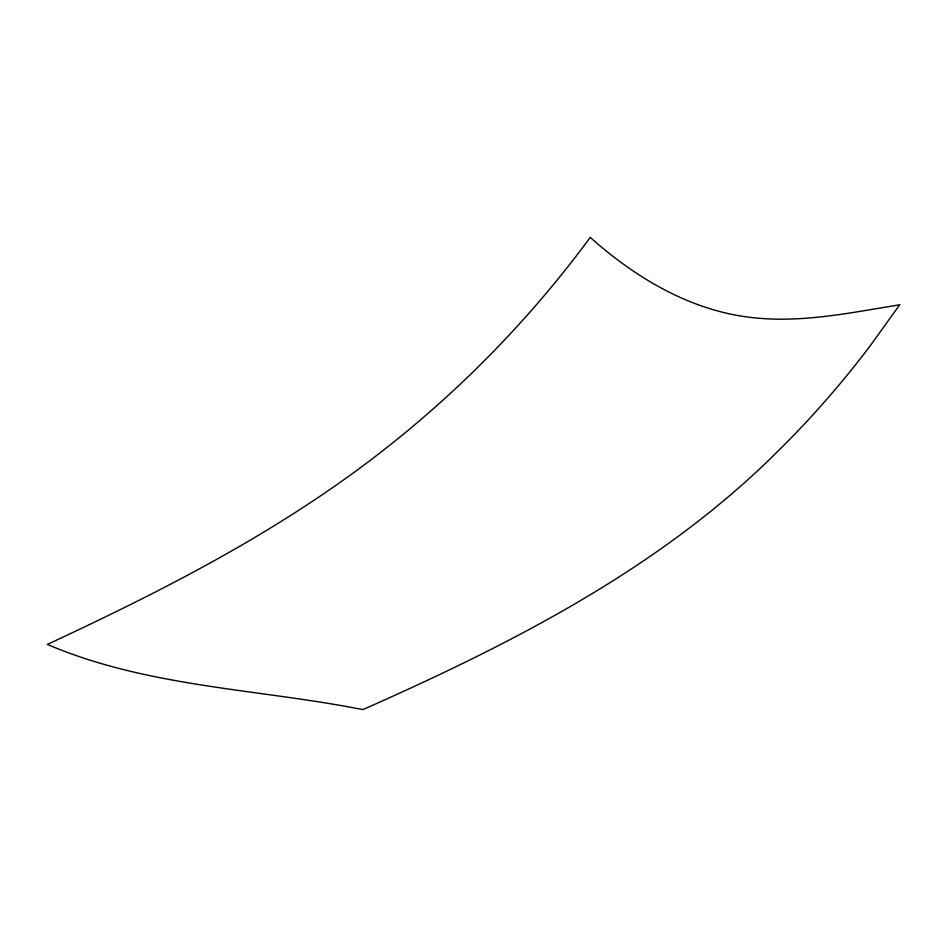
<?xml version="1.0" encoding="UTF-8"?>
<svg xmlns="http://www.w3.org/2000/svg" width="947" height="947" viewBox="0 0 947 947"><rect width="100%" height="100%" fill="white"/><g stroke="black" fill="none" stroke-linecap="round" stroke-linejoin="round"><path stroke-width="1.42" d="M899.65 304.827L869.997 346.081A905.356 724.633 -75.8 0 1 776.753 452.335C660.166 568.318 511.688 643.688 362.914 709.611C257.608 688.789 147.389 687.202 47.35 644.422C145.009 598.989 241.722 550.373 330.539 489.043C430.329 420.35 518.388 334.93 590.241 237.389C636.644 278.797 693.346 312.332 756.381 318.014C804.583 322.702 852.312 312.344 899.65 304.827"/></g></svg>
